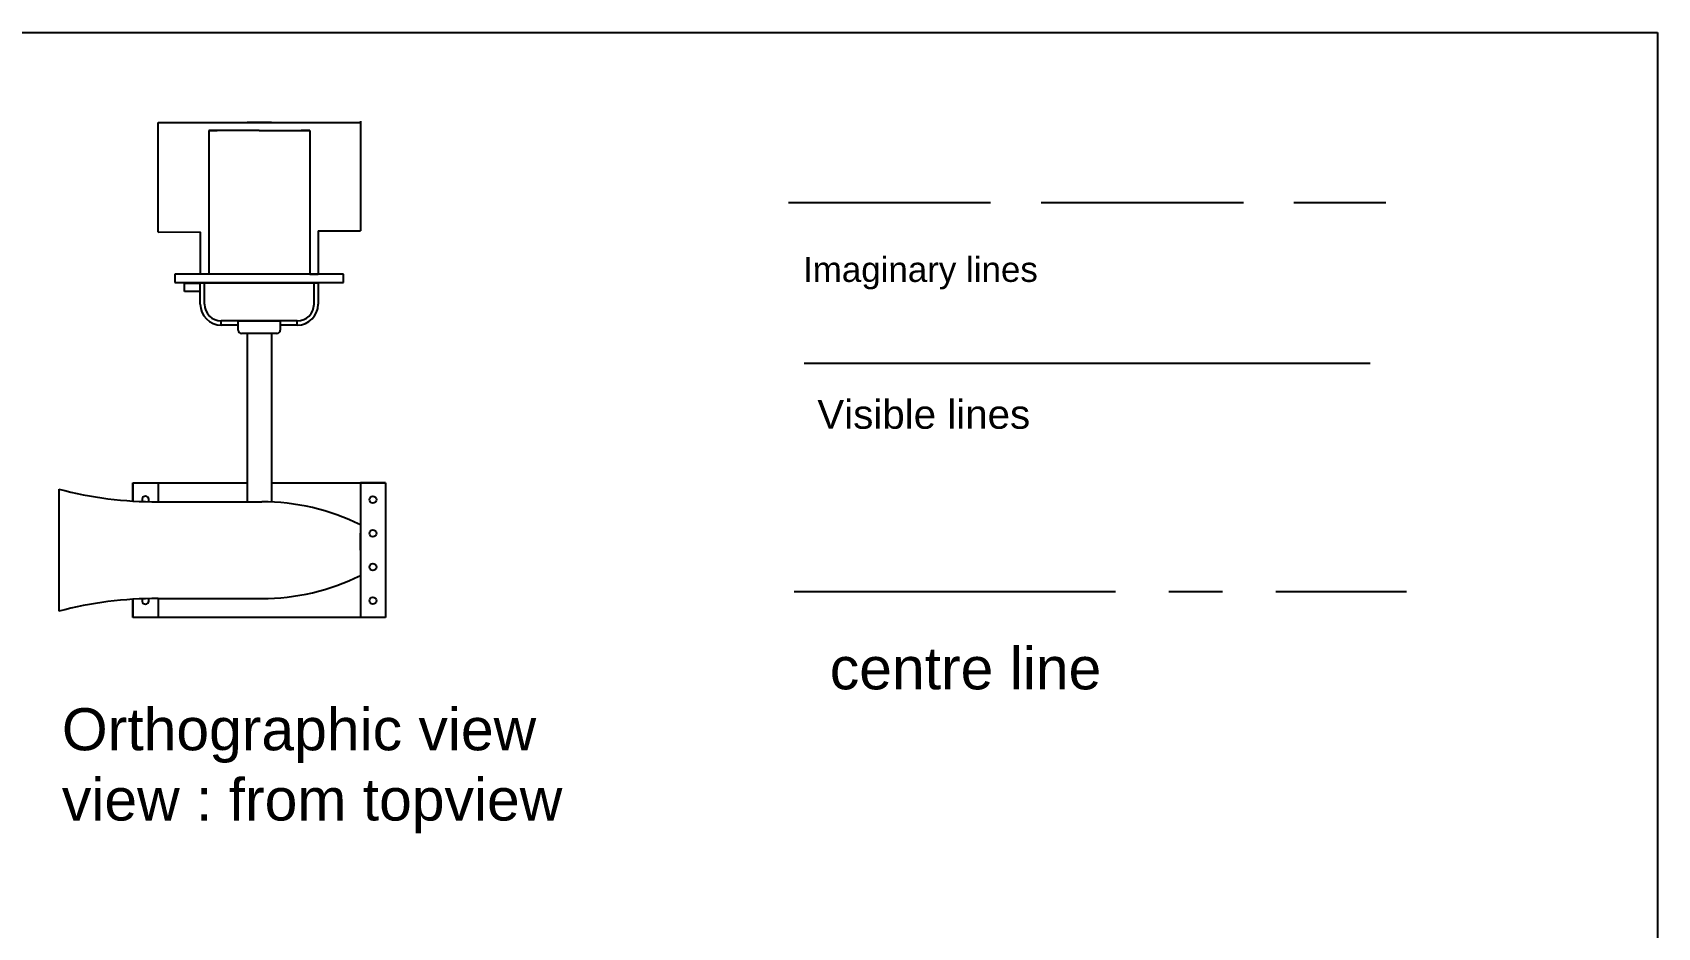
# Model space of a CAD drawing. Header units: millimetres. Extents: x 34830 to 39055, y 27793 to 28482.
# Drawn here: x 35273.3 to 35369.8, y 27978.5 to 28031.6 of the extents above; entities that cross this region are included whole.
import ezdxf

# ---------------------------------------------------------------- set-up
doc = ezdxf.new("R2010")
doc.units = ezdxf.units.MM
doc.linetypes.add('ACAD_ISO02W100', pattern=[15, 12, -3])
doc.linetypes.add('CENTER2', pattern=[28.575, 19.05, -3.175, 3.175, -3.175])
doc.layers.add('dotted', color=5, linetype='ACAD_ISO02W100', plot=False)
doc.layers.add('line', color=10, linetype='CENTER2', lineweight=25)
doc.styles.get("Standard").update_dxf_attribs({"font": 'arial.ttf'})

msp = doc.modelspace()

# ---------------------------------------------------------------- linework, layer by layer
for p, q in [((35214.29248, 28031.57974), (35369.75387, 28031.57974)), ((35369.75387, 28031.57974), (35369.75387, 27792.98766)), ((35280.77969, 28019.73493), (35280.77969, 28026.23493)), ((35280.77969, 28026.23493), (35292.77969, 28026.23493)), ((35287.50469, 28026.23493), (35286.05469, 28026.23493)), ((35292.77969, 28026.31493), (35292.77969, 28019.81493)), ((35286.77969, 28025.76635), (35283.77969, 28025.76635)), ((35283.77969, 28025.76635), (35283.77969, 28017.23493)), ((35283.77969, 28025.76635), (35284.27969, 28025.76635)), ((35286.77581, 28025.76635), (35289.77581, 28025.76635)), ((35289.77581, 28025.76635), (35289.27581, 28025.76635)), ((35289.77581, 28025.76635), (35289.77581, 28017.23493)), ((35280.77969, 28019.73493), (35283.27969, 28019.7516)), ((35283.27969, 28019.73493), (35283.27969, 28019.7516)), ((35283.27969, 28019.73493), (35283.27969, 28017.23493)), ((35290.27969, 28019.79826), (35292.77969, 28019.81493)), ((35290.27969, 28019.79826), (35290.27969, 28017.23493)), ((35291.77969, 28017.23493), (35281.77969, 28017.23493)), ((35281.77969, 28017.23493), (35281.77969, 28016.73493)), ((35281.77969, 28016.73493), (35291.77969, 28016.73493)), ((35282.35251, 28016.20985), (35282.35251, 28016.70985)), ((35282.35251, 28016.70985), (35283.27969, 28016.70985)), ((35283.1911, 28016.70985), (35282.4411, 28016.70985)), ((35283.77969, 28017.23493), (35283.27969, 28017.23493)), ((35290.27969, 28016.70985), (35283.27969, 28016.70985)), ((35283.27969, 28015.45985), (35283.27969, 28016.70985)), ((35283.52969, 28015.45985), (35283.52969, 28016.70985)), ((35286.05469, 28016.73493), (35286.05469, 28016.70985)), ((35287.50469, 28016.73493), (35287.50469, 28016.70985)), ((35289.77969, 28017.23493), (35290.27969, 28017.23493)), ((35290.02969, 28015.45985), (35290.02969, 28016.70985)), ((35290.03142, 28016.20985), (35290.03142, 28016.70985)), ((35290.27969, 28016.70985), (35290.27969, 28015.45985)), ((35291.77969, 28016.73493), (35291.77969, 28017.23493)), ((35283.27969, 28016.20985), (35282.35251, 28016.20985)), ((35290.02969, 28016.20985), (35290.03142, 28016.20985)), ((35289.02969, 28014.45985), (35284.52969, 28014.45985)), ((35284.52969, 28014.20985), (35284.52969, 28014.45985)), ((35285.52969, 28014.20985), (35284.52969, 28014.20985)), ((35285.52969, 28013.90985), (35285.52969, 28014.45985)), ((35285.52969, 28014.45985), (35288.02969, 28014.45985)), ((35287.82969, 28013.70985), (35285.72969, 28013.70985)), ((35286.05469, 28013.70985), (35286.05469, 28003.73018)), ((35287.50469, 28013.70985), (35287.50469, 28003.71758)), ((35288.02969, 28014.45985), (35288.02969, 28013.90985)), ((35288.02969, 28014.45985), (35288.02969, 28013.90985)), ((35289.02969, 28014.20985), (35288.02969, 28014.20985)), ((35289.02969, 28014.20985), (35289.02969, 28014.45985)), ((35319.12234, 28011.94422), (35352.71056, 28011.94422)), ((35279.27969, 28004.85518), (35286.05469, 28004.85518)), ((35279.27969, 28004.85518), (35279.27969, 28003.77048)), ((35279.27969, 28003.77048), (35279.27969, 28004.85518)), ((35280.77969, 28004.85518), (35280.77969, 28003.73018)), ((35280.77969, 28004.85518), (35280.77969, 28003.73018)), ((35287.50469, 28004.85518), (35294.27969, 28004.85518)), ((35294.27969, 28004.85518), (35292.77969, 28004.85518)), ((35292.77969, 28004.85518), (35292.77969, 27996.85518)), ((35292.77969, 28004.85518), (35292.77969, 27996.85518)), ((35294.27969, 28004.85518), (35293.52969, 28004.85518)), ((35294.27969, 28004.85518), (35294.27969, 27996.85518)), ((35294.27969, 28004.85518), (35294.27969, 27996.85518)), ((35274.87969, 28004.48018), (35274.87969, 27997.23018)), ((35280.77969, 28003.73018), (35286.92969, 28003.73018)), ((35292.77969, 28002.35518), (35292.77969, 27999.35518)), ((35292.77969, 28000.85518), (35292.77969, 28001.85518)), ((35279.27969, 27996.85518), (35279.27969, 27997.93769)), ((35279.27969, 27997.93769), (35279.27969, 27996.85518)), ((35280.77969, 27997.98018), (35280.77969, 27996.85518)), ((35280.77969, 27997.98018), (35280.77969, 27996.85518)), ((35280.77969, 27997.98018), (35286.92969, 27997.98018)), ((35294.27969, 27996.85518), (35279.27969, 27996.85518))]:
    msp.add_line(p, q)
for centre in [(35293.52969, 28003.85518), (35293.52969, 28003.85518), (35293.52969, 28001.85518), (35293.52969, 28001.85518), (35293.52969, 27999.85518), (35293.52969, 27999.85518), (35293.52969, 27997.85518), (35293.52969, 27997.85518)]:
    msp.add_circle(centre, 0.205)
for centre, radius, start, end in [((35284.52969, 28015.45985), 1.25, 180, 270), ((35284.52969, 28015.45985), 1, 180, 270), ((35289.02969, 28015.45985), 1.25, 270, 0), ((35289.02969, 28015.45985), 1, 270, 0), ((35285.72969, 28013.90985), 0.2, 180, 270), ((35287.82969, 28013.90985), 0.2, 270, 0), ((35280.6314, 28026.14524), 22.41555, 255.131925, 270.3790616), ((35280.02969, 28003.85518), 0.205, 323.7418041, 213.1656377), ((35286.92969, 27990.59813), 13.13205, 63.546257, 90), ((35286.92969, 28011.11222), 13.13205, 270, 296.453743), ((35280.67336, 27975.23503), 22.7454, 89.7321363, 104.7568775), ((35280.02969, 27997.85518), 0.205, 147.3505644, 35.9092936), ((35280.02969, 27997.85518), 0.205, 147.3505644, 35.9092936)]:
    msp.add_arc(centre, radius, start, end)
at = {"layer": 'dotted'}
msp.add_line((35318.18228, 28021.47994), (35353.6334, 28021.47994), dxfattribs=at)
at = {"layer": 'line'}
msp.add_line((35318.53142, 27998.39723), (35354.85033, 27998.39723), dxfattribs=at)

# ---------------------------------------------------------------- texts
at = {"attachment_point": 1}
for s, insert, char_height in [('Imaginary lines', (35319.04997, 28018.25961), 1.4831081), ('Visible lines', (35319.89804, 28009.77392), 1.7126538)]:
    msp.add_mtext(s, dxfattribs=dict(at, insert=insert, char_height=char_height))
at = {"insert": (35275.07033, 27991.47723), "char_height": 2.5, "attachment_point": 1}
msp.add_mtext_dynamic_manual_height_columns('Orthographic view\\Pview : from topview', width=38.4345897, gutter_width=12.5, heights=[0], dxfattribs=at)
at = {"layer": 'line', "insert": (35320.63746, 27995.09377), "char_height": 2.5, "attachment_point": 1}
msp.add_mtext('centre line', dxfattribs=at)

doc.saveas('drawing.dxf')
